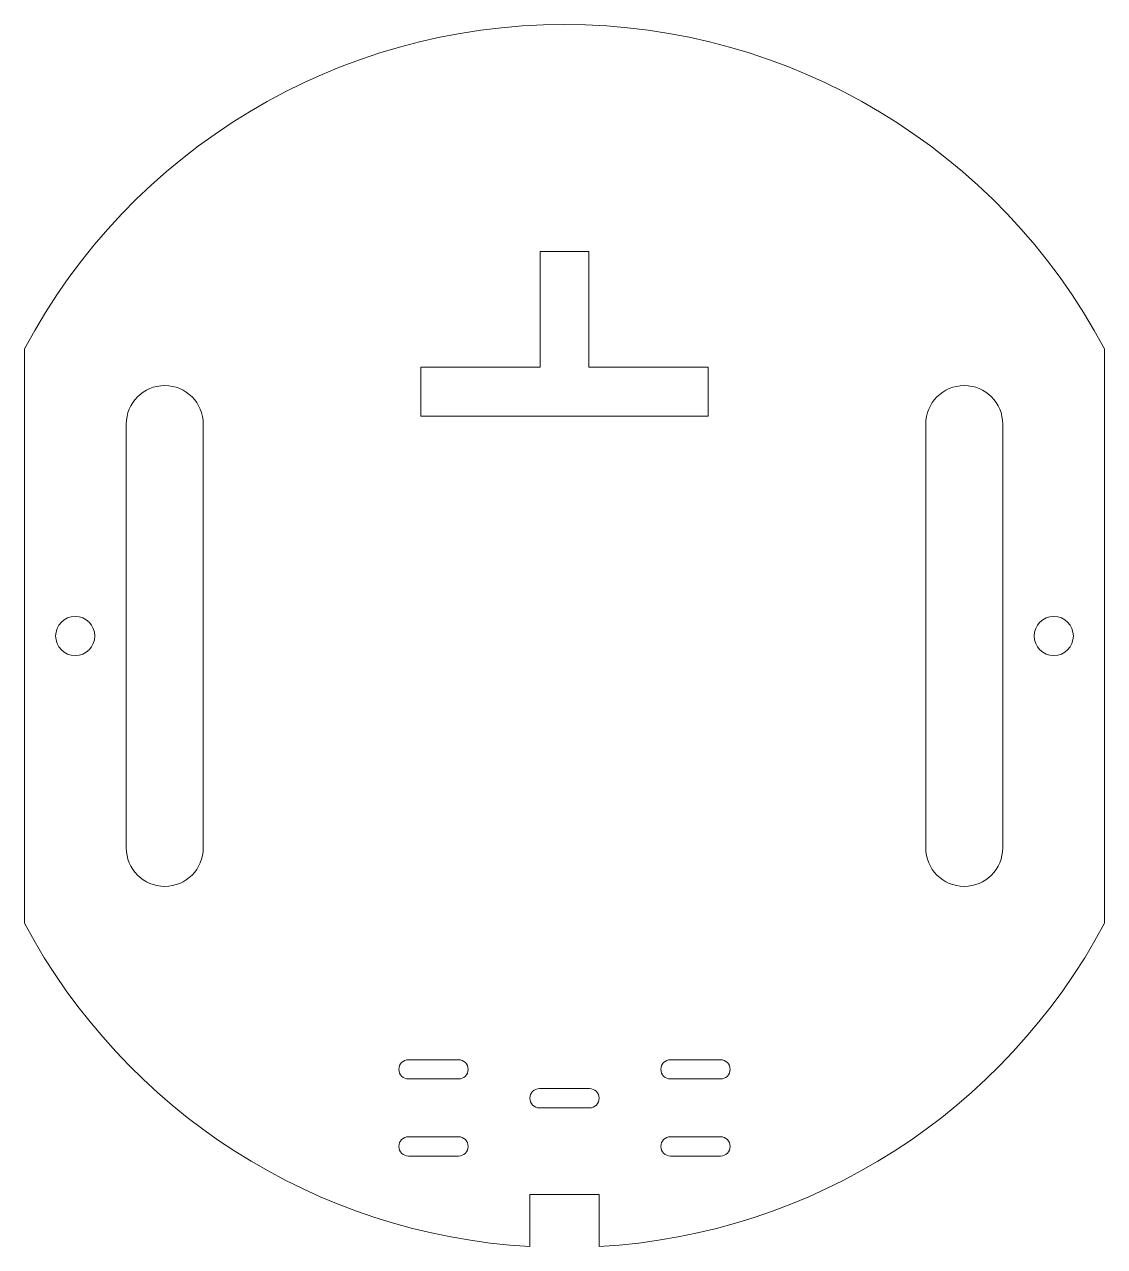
# Model space of a CAD drawing. Header units: millimetres. Extents: x -2.8 to 2.8, y -3.17 to 3.18.
import ezdxf

# ---------------------------------------------------------------- set-up
doc = ezdxf.new("R2010")
doc.units = ezdxf.units.MM

msp = doc.modelspace()

# ---------------------------------------------------------------- linework, layer by layer
at = {"color": 7, "linetype": 'Continuous', "lineweight": 15}
for p, q in [((-0.127, 1.996), (0.127, 1.996)), ((-0.127, 1.396), (-0.127, 1.996)), ((0.127, 1.996), (0.127, 1.396)), ((-2.8034, 1.4906), (-2.8034, -1.4906)), ((2.8034, -1.4906), (2.8034, 1.4906)), ((-0.127, 1.396), (-0.745, 1.396)), ((-0.745, 1.396), (-0.745, 1.142)), ((0.745, 1.396), (0.127, 1.396)), ((0.745, 1.142), (0.745, 1.396)), ((-2.275, 1.1), (-2.275, -1.1)), ((-1.875, -1.1), (-1.875, 1.1)), ((-0.745, 1.142), (0.745, 1.142)), ((1.875, -1.1), (1.875, 1.1)), ((2.275, 1.1), (2.275, -1.1)), ((-0.55, -2.1999), (-0.81, -2.1999)), ((0.81, -2.1999), (0.55, -2.1999)), ((-0.81, -2.2999), (-0.55, -2.2999)), ((0.55, -2.2999), (0.81, -2.2999)), ((0.13, -2.3499), (-0.13, -2.3499)), ((-0.13, -2.4499), (0.13, -2.4499)), ((-0.55, -2.5999), (-0.81, -2.5999)), ((0.81, -2.5999), (0.55, -2.5999)), ((-0.81, -2.6999), (-0.55, -2.6999)), ((0.55, -2.6999), (0.81, -2.6999)), ((-0.18, -3.1699), (-0.18, -2.8999)), ((-0.18, -2.8999), (0.18, -2.8999)), ((0.18, -2.8999), (0.18, -3.1699))]:
    msp.add_line(p, q, dxfattribs=at)
for centre in [(-2.54, 0), (2.54, 0)]:
    msp.add_circle(centre, 0.1016, dxfattribs=at)
for centre, radius, start, end in [((0, 0), 3.175, 28, 152), ((-2.075, 1.1), 0.2, 0, 180), ((2.075, 1.1), 0.2, 0, 180), ((-2.075, -1.1), 0.2, 180, 0), ((2.075, -1.1), 0.2, 180, 0), ((0, 0), 3.175, 208, 266.74999), ((0, 0), 3.175, 273.25001, 332), ((-0.81, -2.2499), 0.05, 90, 270), ((-0.55, -2.2499), 0.05, 270, 90), ((0.55, -2.2499), 0.05, 90, 270), ((0.81, -2.2499), 0.05, 270, 90), ((-0.13, -2.3999), 0.05, 90, 270), ((0.13, -2.3999), 0.05, 270, 90), ((-0.81, -2.6499), 0.05, 90, 270), ((-0.55, -2.6499), 0.05, 270, 90), ((0.55, -2.6499), 0.05, 90, 270), ((0.81, -2.6499), 0.05, 270, 90)]:
    msp.add_arc(centre, radius, start, end, dxfattribs=at)

doc.saveas('drawing.dxf')
